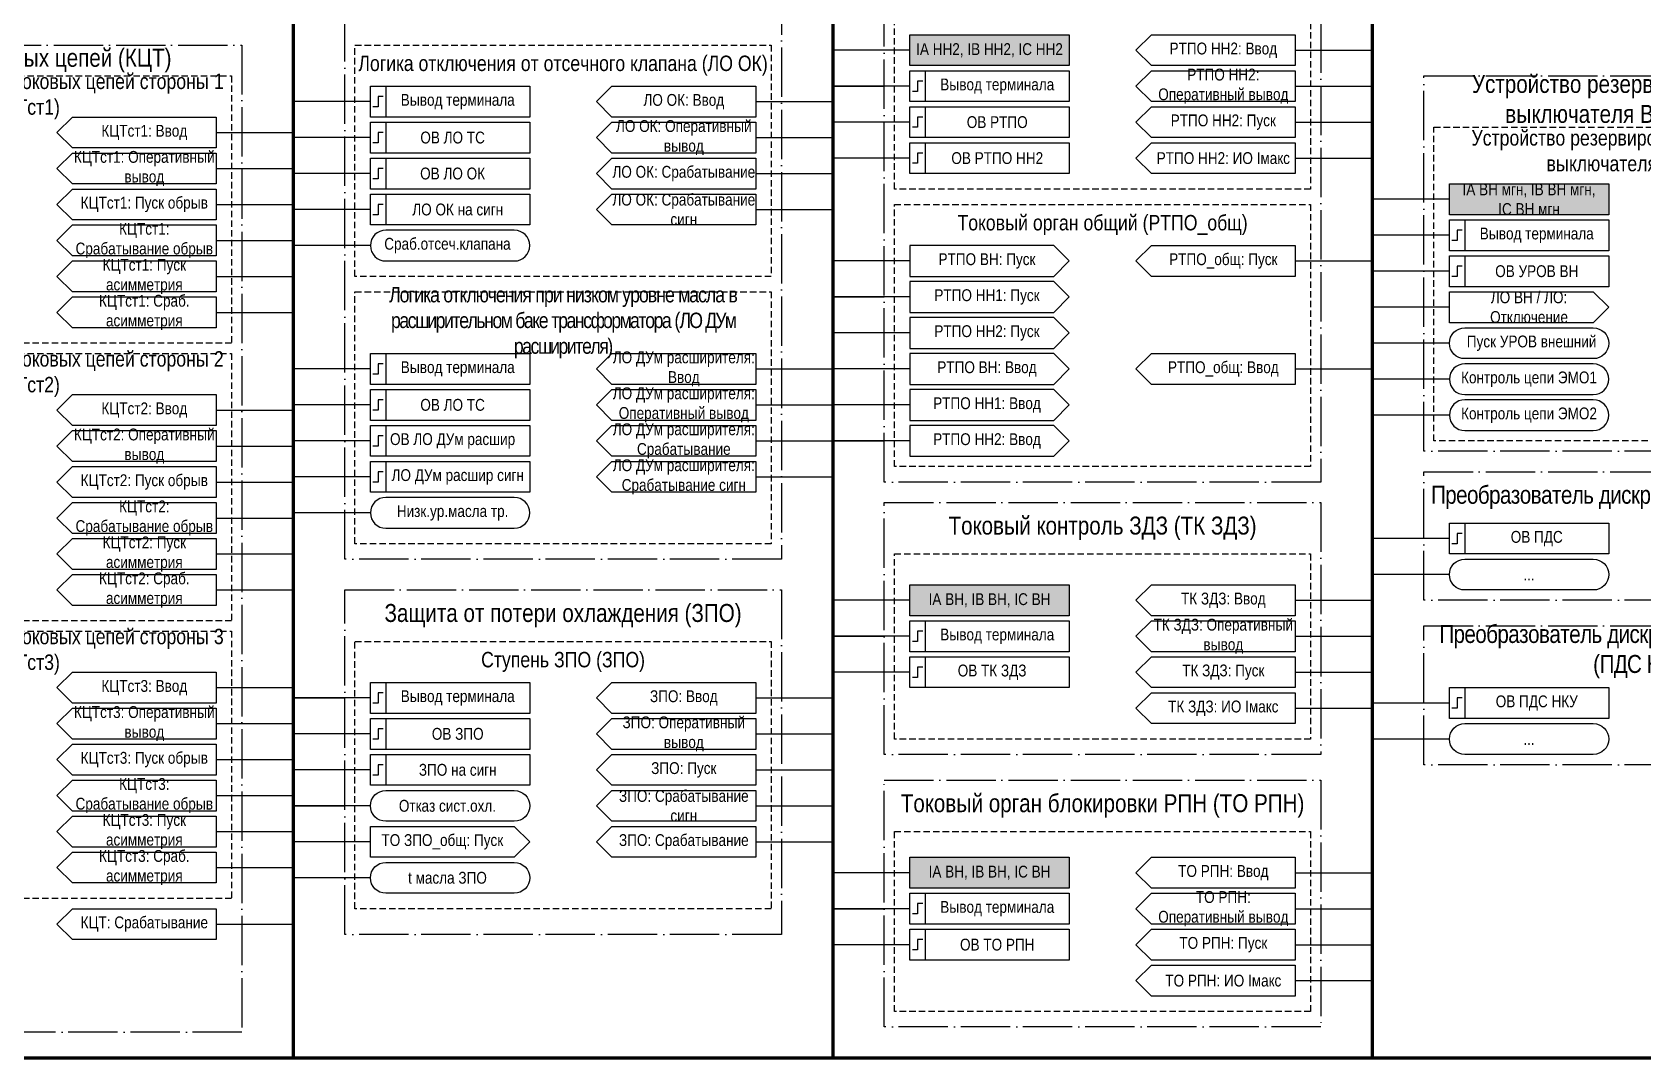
# Model space of a CAD drawing. Header units: millimetres. Extents: x -1361 to 2220, y 0 to 841.
# Drawn here: x -1121.8 to -808.4, y 55 to 254.5 of the extents above; entities that cross this region are included whole.
import ezdxf

# ---------------------------------------------------------------- set-up
doc = ezdxf.new("R2010")
doc.units = ezdxf.units.MM
doc.linetypes.add('ACAD_ISO04W100', pattern=[30, 24, -3, 0, -3])
doc.linetypes.add('штриховая2', pattern=[0.375, 0.25, -0.125])
doc.layers.add('TEXT', color=7, linetype='Continuous', lineweight=25)
doc.layers.add('Основная', color=7, linetype='Continuous')
doc.styles.add('2.5_Gost_RD', font='ARIALN.TTF', dxfattribs={"height": 2.5})
doc.styles.add('3.5_Gost_RD', font='ARIALN.TTF', dxfattribs={"height": 3.5})

msp = doc.modelspace()

# ---------------------------------------------------------------- hatches: boundary and pattern name
at = {"ltscale": 100, "true_color": 0xef8637}
h = msp.add_hatch(color=30, dxfattribs=at)
h.dxf.hatch_style = 1
h.paths.add_polyline_path([(-951, 254), (-920, 254), (-920, 248), (-951, 248)])
h = msp.add_hatch(color=30, dxfattribs=at)
h.dxf.hatch_style = 1
h.paths.add_polyline_path([(-846, 225), (-815, 225), (-815, 219), (-846, 219)])
h = msp.add_hatch(color=30, dxfattribs=at)
h.dxf.hatch_style = 1
h.paths.add_polyline_path([(-951, 147), (-920, 147), (-920, 141), (-951, 141)])
h = msp.add_hatch(color=30, dxfattribs=at)
h.dxf.hatch_style = 1
h.paths.add_polyline_path([(-951, 94), (-920, 94), (-920, 88), (-951, 88)])

# ---------------------------------------------------------------- linework, layer by layer
at = {"lineweight": 100, "ltscale": 100}
for p, q in [((-1071, 731), (-1071, 55)), ((-966, 731), (-966, 55)), ((-861, 731), (-861, 55)), ((-1176, 55), (-651, 55))]:
    msp.add_line(p, q, dxfattribs=at)
at = {"ltscale": 100}
for p, q in [((-951, 251), (-966, 251)), ((-876, 251), (-861, 251)), ((-951, 244), (-966, 244)), ((-966, 244), (-956, 244)), ((-876, 244), (-861, 244)), ((-1056, 241), (-1071, 241)), ((-981, 241), (-966, 241)), ((-904, 240), (-907, 237)), ((-904, 240), (-876, 240)), ((-951, 237), (-966, 237)), ((-907, 237), (-904, 234)), ((-876, 237), (-861, 237)), ((-1086, 235), (-1071, 235)), ((-1056, 234), (-1071, 234)), ((-981, 234), (-966, 234)), ((-904, 233), (-907, 230)), ((-904, 233), (-876, 233)), ((-951, 230), (-966, 230)), ((-907, 230), (-904, 227)), ((-876, 230), (-861, 230)), ((-1086, 228), (-1071, 228)), ((-1056, 227), (-1071, 227)), ((-981, 227), (-966, 227)), ((-1086, 221), (-1071, 221)), ((-1056, 220), (-1071, 220)), ((-981, 220), (-966, 220)), ((-846, 222), (-861, 222)), ((-1086, 214), (-1071, 214)), ((-846, 215), (-861, 215)), ((-1056, 213), (-1071, 213)), ((-951, 213), (-951, 207)), ((-923, 213), (-951, 213)), ((-923, 213), (-920, 210)), ((-904, 213), (-907, 210)), ((-904, 213), (-876, 213)), ((-1086, 207), (-1071, 207)), ((-951, 210), (-966, 210)), ((-951, 207), (-923, 207)), ((-920, 210), (-923, 207)), ((-907, 210), (-904, 207)), ((-876, 210), (-861, 210)), ((-846, 208), (-861, 208)), ((-951, 206), (-951, 200)), ((-923, 206), (-951, 206)), ((-923, 206), (-920, 203)), ((-951, 203), (-966, 203)), ((-966, 203), (-956, 203)), ((-920, 203), (-923, 200)), ((-846, 201), (-861, 201)), ((-1086, 200), (-1071, 200)), ((-951, 200), (-923, 200)), ((-951, 199), (-951, 193)), ((-923, 199), (-951, 199)), ((-923, 199), (-920, 196)), ((-951, 196), (-966, 196)), ((-920, 196), (-923, 193)), ((-951, 193), (-923, 193)), ((-951, 192), (-951, 186)), ((-923, 192), (-951, 192)), ((-923, 192), (-920, 189)), ((-904, 192), (-907, 189)), ((-904, 192), (-876, 192)), ((-876, 192), (-876, 186)), ((-846, 194), (-861, 194)), ((-1056, 189), (-1071, 189)), ((-981, 189), (-966, 189)), ((-951, 189), (-966, 189)), ((-920, 189), (-923, 186)), ((-907, 189), (-904, 186)), ((-876, 189), (-861, 189)), ((-951, 186), (-923, 186)), ((-951, 185), (-951, 179)), ((-923, 185), (-951, 185)), ((-923, 185), (-920, 182)), ((-876, 186), (-904, 186)), ((-846, 187), (-861, 187)), ((-1056, 182), (-1071, 182)), ((-981, 182), (-966, 182)), ((-951, 182), (-966, 182)), ((-920, 182), (-923, 179)), ((-1086, 181), (-1071, 181)), ((-951, 179), (-923, 179)), ((-846, 180), (-861, 180)), ((-951, 178), (-951, 172)), ((-923, 178), (-951, 178)), ((-923, 178), (-920, 175)), ((-1086, 174), (-1071, 174)), ((-1056, 175), (-1071, 175)), ((-981, 175), (-966, 175)), ((-951, 175), (-966, 175)), ((-966, 175), (-956, 175)), ((-920, 175), (-923, 172)), ((-951, 172), (-923, 172)), ((-1086, 167), (-1071, 167)), ((-1056, 168), (-1071, 168)), ((-981, 168), (-966, 168)), ((-1086, 160), (-1071, 160)), ((-1056, 161), (-1071, 161)), ((-846, 156), (-861, 156)), ((-1086, 153), (-1071, 153)), ((-846, 149), (-861, 149)), ((-1086, 146), (-1071, 146)), ((-951, 144), (-966, 144)), ((-876, 144), (-861, 144)), ((-951, 137), (-966, 137)), ((-966, 137), (-956, 137)), ((-876, 137), (-861, 137)), ((-904, 133), (-907, 130)), ((-904, 133), (-876, 133)), ((-951, 130), (-966, 130)), ((-907, 130), (-904, 127)), ((-876, 130), (-861, 130)), ((-1086, 127), (-1071, 127)), ((-904, 126), (-907, 123)), ((-904, 126), (-876, 126)), ((-1056, 125), (-1071, 125)), ((-1071, 125), (-1061, 125)), ((-981, 125), (-966, 125)), ((-907, 123), (-904, 120)), ((-876, 123), (-861, 123)), ((-846, 124), (-861, 124)), ((-1086, 120), (-1071, 120)), ((-1056, 118), (-1071, 118)), ((-981, 118), (-966, 118)), ((-846, 117), (-861, 117)), ((-1086, 113), (-1071, 113)), ((-1009, 114), (-1012, 111)), ((-1009, 114), (-981, 114)), ((-1056, 111), (-1071, 111)), ((-1012, 111), (-1009, 108)), ((-981, 111), (-966, 111)), ((-1009, 107), (-1012, 104)), ((-1009, 107), (-981, 107)), ((-981, 107), (-981, 101)), ((-1086, 106), (-1071, 106)), ((-1056, 104), (-1071, 104)), ((-1071, 104), (-1061, 104)), ((-1012, 104), (-1009, 101)), ((-981, 104), (-966, 104)), ((-981, 101), (-1009, 101)), ((-1086, 99), (-1071, 99)), ((-1056, 100), (-1028, 100)), ((-1028, 100), (-1025, 97)), ((-1009, 100), (-1012, 97)), ((-1009, 100), (-981, 100)), ((-1056, 97), (-1071, 97)), ((-1025, 97), (-1028, 94)), ((-1012, 97), (-1009, 94)), ((-981, 97), (-966, 97)), ((-1086, 92), (-1071, 92)), ((-1028, 94), (-1056, 94)), ((-951, 91), (-966, 91)), ((-876, 91), (-861, 91)), ((-1056, 90), (-1071, 90)), ((-951, 84), (-966, 84)), ((-966, 84), (-956, 84)), ((-876, 84), (-861, 84)), ((-1086, 81), (-1071, 81)), ((-904, 80), (-907, 77)), ((-904, 80), (-876, 80)), ((-951, 77), (-966, 77)), ((-907, 77), (-904, 74)), ((-876, 77), (-861, 77)), ((-904, 73), (-907, 70)), ((-904, 73), (-876, 73)), ((-907, 70), (-904, 67)), ((-876, 70), (-861, 70))]:
    msp.add_line(p, q, dxfattribs=at)
at = {"color": 251, "linetype": 'ACAD_ISO04W100', "lineweight": 30, "ltscale": 0.4, "true_color": 0x58595b}
for points in [[(-956, 353), (-871, 353), (-871, 167), (-956, 167)], [(-1061, 312), (-976, 312), (-976, 152), (-1061, 152)], [(-1166, 252), (-1081, 252), (-1081, 60), (-1166, 60)], [(-851, 246), (-766, 246), (-766, 173), (-851, 173)], [(-851, 169), (-766, 169), (-766, 144), (-851, 144)], [(-956, 163), (-871, 163), (-871, 114), (-956, 114)], [(-1061, 146), (-976, 146), (-976, 79), (-1061, 79)], [(-851, 139), (-766, 139), (-766, 112), (-851, 112)], [(-956, 109), (-871, 109), (-871, 61), (-956, 61)]]:
    msp.add_lwpolyline(points, close=True, dxfattribs=at)
at = {"linetype": 'штриховая2', "ltscale": 5}
for points in [[(-954, 262), (-873, 262), (-873, 224), (-954, 224)], [(-1059, 252), (-978, 252), (-978, 207), (-1059, 207)], [(-1164, 246), (-1083, 246), (-1083, 194), (-1164, 194)], [(-849, 236), (-768, 236), (-768, 175), (-849, 175)], [(-954, 221), (-873, 221), (-873, 170), (-954, 170)], [(-1059, 204), (-978, 204), (-978, 155), (-1059, 155)], [(-1164, 192), (-1083, 192), (-1083, 140), (-1164, 140)], [(-954, 153), (-873, 153), (-873, 117), (-954, 117)], [(-1164, 138), (-1083, 138), (-1083, 86), (-1164, 86)], [(-1059, 136), (-978, 136), (-978, 84), (-1059, 84)], [(-954, 99), (-873, 99), (-873, 64), (-954, 64)]]:
    msp.add_lwpolyline(points, close=True, dxfattribs=at)
at = {"ltscale": 100}
for points in [[(-951, 254), (-920, 254), (-920, 248), (-951, 248)], [(-951, 247), (-948, 247), (-948, 241), (-951, 241)], [(-951, 247), (-920, 247), (-920, 241), (-951, 241)], [(-1056, 244), (-1053, 244), (-1053, 238), (-1056, 238)], [(-1056, 244), (-1025, 244), (-1025, 238), (-1056, 238)], [(-951, 240), (-948, 240), (-948, 234), (-951, 234)], [(-951, 240), (-920, 240), (-920, 234), (-951, 234)], [(-1056, 237), (-1053, 237), (-1053, 231), (-1056, 231)], [(-1056, 237), (-1025, 237), (-1025, 231), (-1056, 231)], [(-951, 233), (-948, 233), (-948, 227), (-951, 227)], [(-951, 233), (-920, 233), (-920, 227), (-951, 227)], [(-1056, 230), (-1053, 230), (-1053, 224), (-1056, 224)], [(-1056, 230), (-1025, 230), (-1025, 224), (-1056, 224)], [(-1056, 223), (-1053, 223), (-1053, 217), (-1056, 217)], [(-1056, 223), (-1025, 223), (-1025, 217), (-1056, 217)], [(-846, 225), (-815, 225), (-815, 219), (-846, 219)], [(-846, 218), (-843, 218), (-843, 212), (-846, 212)], [(-846, 218), (-815, 218), (-815, 212), (-846, 212)], [(-846, 211), (-815, 211), (-815, 205), (-846, 205)], [(-846, 211), (-843, 211), (-843, 205), (-846, 205)], [(-1056, 192), (-1053, 192), (-1053, 186), (-1056, 186)], [(-1056, 192), (-1025, 192), (-1025, 186), (-1056, 186)], [(-1056, 185), (-1053, 185), (-1053, 179), (-1056, 179)], [(-1056, 185), (-1025, 185), (-1025, 179), (-1056, 179)], [(-1056, 178), (-1053, 178), (-1053, 172), (-1056, 172)], [(-1056, 178), (-1025, 178), (-1025, 172), (-1056, 172)], [(-1056, 171), (-1053, 171), (-1053, 165), (-1056, 165)], [(-1056, 171), (-1025, 171), (-1025, 165), (-1056, 165)], [(-846, 159), (-843, 159), (-843, 153), (-846, 153)], [(-846, 159), (-815, 159), (-815, 153), (-846, 153)], [(-951, 147), (-920, 147), (-920, 141), (-951, 141)], [(-951, 140), (-948, 140), (-948, 134), (-951, 134)], [(-951, 140), (-920, 140), (-920, 134), (-951, 134)], [(-951, 133), (-948, 133), (-948, 127), (-951, 127)], [(-951, 133), (-920, 133), (-920, 127), (-951, 127)], [(-1056, 128), (-1053, 128), (-1053, 122), (-1056, 122)], [(-1056, 128), (-1025, 128), (-1025, 122), (-1056, 122)], [(-846, 127), (-843, 127), (-843, 121), (-846, 121)], [(-846, 127), (-815, 127), (-815, 121), (-846, 121)], [(-1056, 121), (-1053, 121), (-1053, 115), (-1056, 115)], [(-1056, 121), (-1025, 121), (-1025, 115), (-1056, 115)], [(-1056, 114), (-1053, 114), (-1053, 108), (-1056, 108)], [(-1056, 114), (-1025, 114), (-1025, 108), (-1056, 108)], [(-951, 94), (-920, 94), (-920, 88), (-951, 88)], [(-951, 87), (-948, 87), (-948, 81), (-951, 81)], [(-951, 87), (-920, 87), (-920, 81), (-951, 81)], [(-951, 80), (-948, 80), (-948, 74), (-951, 74)], [(-951, 80), (-920, 80), (-920, 74), (-951, 74)]]:
    msp.add_lwpolyline(points, close=True, dxfattribs=at)
for points in [[(-907, 251), (-904, 254), (-876, 254), (-876, 248), (-904, 248), (-907, 251)], [(-907, 244), (-904, 247), (-876, 247), (-876, 241), (-904, 241), (-907, 244)], [(-1012, 241), (-1009, 244), (-981, 244), (-981, 238), (-1009, 238), (-1012, 241)], [(-907, 237), (-904, 240), (-876, 240), (-876, 234), (-904, 234), (-907, 237)], [(-1012, 234), (-1009, 237), (-981, 237), (-981, 231), (-1009, 231), (-1012, 234)], [(-907, 230), (-904, 233), (-876, 233), (-876, 227), (-904, 227), (-907, 230)], [(-1012, 227), (-1009, 230), (-981, 230), (-981, 224), (-1009, 224), (-1012, 227)], [(-1012, 220), (-1009, 223), (-981, 223), (-981, 217), (-1009, 217), (-1012, 220)], [(-907, 210), (-904, 213), (-876, 213), (-876, 207), (-904, 207), (-907, 210)], [(-846, 204), (-818, 204), (-815, 201), (-818, 198), (-846, 198), (-846, 204)], [(-1012, 189), (-1009, 192), (-981, 192), (-981, 186), (-1009, 186), (-1012, 189)], [(-1012, 182), (-1009, 185), (-981, 185), (-981, 179), (-1009, 179), (-1012, 182)], [(-1012, 175), (-1009, 178), (-981, 178), (-981, 172), (-1009, 172), (-1012, 175)], [(-1012, 168), (-1009, 171), (-981, 171), (-981, 165), (-1009, 165), (-1012, 168)], [(-907, 144), (-904, 147), (-876, 147), (-876, 141), (-904, 141), (-907, 144)], [(-907, 137), (-904, 140), (-876, 140), (-876, 134), (-904, 134), (-907, 137)], [(-907, 130), (-904, 133), (-876, 133), (-876, 127), (-904, 127), (-907, 130)], [(-1012, 125), (-1009, 128), (-981, 128), (-981, 122), (-1009, 122), (-1012, 125)], [(-907, 123), (-904, 126), (-876, 126), (-876, 120), (-904, 120), (-907, 123)], [(-1012, 118), (-1009, 121), (-981, 121), (-981, 115), (-1009, 115), (-1012, 118)], [(-1012, 111), (-1009, 114), (-981, 114), (-981, 108), (-1009, 108), (-1012, 111)], [(-1056, 100), (-1028, 100), (-1025, 97), (-1028, 94), (-1056, 94), (-1056, 100)], [(-1012, 97), (-1009, 100), (-981, 100), (-981, 94), (-1009, 94), (-1012, 97)], [(-907, 91), (-904, 94), (-876, 94), (-876, 88), (-904, 88), (-907, 91)], [(-907, 84), (-904, 87), (-876, 87), (-876, 81), (-904, 81), (-907, 84)], [(-907, 77), (-904, 80), (-876, 80), (-876, 74), (-904, 74), (-907, 77)], [(-907, 70), (-904, 73), (-876, 73), (-876, 67), (-904, 67), (-907, 70)]]:
    msp.add_lwpolyline(points, dxfattribs=at)
at = {"lineweight": 30, "ltscale": 100}
for points in [[(-948.5, 245), (-949.5, 245), (-949.5, 243), (-950.5, 243)], [(-1053.5, 242), (-1054.5, 242), (-1054.5, 240), (-1055.5, 240)], [(-948.5, 238), (-949.5, 238), (-949.5, 236), (-950.5, 236)], [(-1053.5, 235), (-1054.5, 235), (-1054.5, 233), (-1055.5, 233)], [(-948.5, 231), (-949.5, 231), (-949.5, 229), (-950.5, 229)], [(-1053.5, 228), (-1054.5, 228), (-1054.5, 226), (-1055.5, 226)], [(-1053.5, 221), (-1054.5, 221), (-1054.5, 219), (-1055.5, 219)], [(-843.5, 216), (-844.5, 216), (-844.5, 214), (-845.5, 214)], [(-843.5, 209), (-844.5, 209), (-844.5, 207), (-845.5, 207)], [(-1053.5, 190), (-1054.5, 190), (-1054.5, 188), (-1055.5, 188)], [(-1053.5, 183), (-1054.5, 183), (-1054.5, 181), (-1055.5, 181)], [(-1053.5, 176), (-1054.5, 176), (-1054.5, 174), (-1055.5, 174)], [(-1053.5, 169), (-1054.5, 169), (-1054.5, 167), (-1055.5, 167)], [(-843.5, 157), (-844.5, 157), (-844.5, 155), (-845.5, 155)], [(-948.5, 138), (-949.5, 138), (-949.5, 136), (-950.5, 136)], [(-948.5, 131), (-949.5, 131), (-949.5, 129), (-950.5, 129)], [(-1053.5, 126), (-1054.5, 126), (-1054.5, 124), (-1055.5, 124)], [(-843.5, 125), (-844.5, 125), (-844.5, 123), (-845.5, 123)], [(-1053.5, 119), (-1054.5, 119), (-1054.5, 117), (-1055.5, 117)], [(-1053.5, 112), (-1054.5, 112), (-1054.5, 110), (-1055.5, 110)], [(-948.5, 85), (-949.5, 85), (-949.5, 83), (-950.5, 83)], [(-948.5, 78), (-949.5, 78), (-949.5, 76), (-950.5, 76)]]:
    msp.add_lwpolyline(points, dxfattribs=at)
at = {"ltscale": 100}
for points in [[(-1053, 210), (-1028, 210, 1), (-1028, 216), (-1053, 216, 1)], [(-843, 191, -1), (-843, 197), (-818, 197, -1), (-818, 191)], [(-843, 184), (-818, 184, 1), (-818, 190), (-843, 190, 1)], [(-843, 177), (-818, 177, 1), (-818, 183), (-843, 183, 1)], [(-1053, 158), (-1028, 158, 1), (-1028, 164), (-1053, 164, 1)], [(-843, 146, -1), (-843, 152), (-818, 152, -1), (-818, 146)], [(-843, 114, -1), (-843, 120), (-818, 120, -1), (-818, 114)], [(-1053, 101, -1), (-1053, 107), (-1028, 107, -1), (-1028, 101)], [(-1053, 87, -1), (-1053, 93), (-1028, 93, -1), (-1028, 87)]]:
    msp.add_lwpolyline(points, format="xyb", close=True, dxfattribs=at)
at = {"layer": 'Основная', "ltscale": 100}
for points in [[(-1086, 238), (-1086, 232), (-1114, 232), (-1117, 235), (-1114, 238)], [(-1086, 231), (-1086, 225), (-1114, 225), (-1117, 228), (-1114, 231)], [(-1086, 224), (-1086, 218), (-1114, 218), (-1117, 221), (-1114, 224)], [(-1086, 217), (-1086, 211), (-1114, 211), (-1117, 214), (-1114, 217)], [(-1086, 210), (-1086, 204), (-1114, 204), (-1117, 207), (-1114, 210)], [(-1086, 203), (-1086, 197), (-1114, 197), (-1117, 200), (-1114, 203)], [(-1086, 184), (-1086, 178), (-1114, 178), (-1117, 181), (-1114, 184)], [(-1086, 177), (-1086, 171), (-1114, 171), (-1117, 174), (-1114, 177)], [(-1086, 170), (-1086, 164), (-1114, 164), (-1117, 167), (-1114, 170)], [(-1086, 163), (-1086, 157), (-1114, 157), (-1117, 160), (-1114, 163)], [(-1086, 156), (-1086, 150), (-1114, 150), (-1117, 153), (-1114, 156)], [(-1086, 149), (-1086, 143), (-1114, 143), (-1117, 146), (-1114, 149)], [(-1086, 130), (-1086, 124), (-1114, 124), (-1117, 127), (-1114, 130)], [(-1086, 123), (-1086, 117), (-1114, 117), (-1117, 120), (-1114, 123)], [(-1086, 116), (-1086, 110), (-1114, 110), (-1117, 113), (-1114, 116)], [(-1086, 109), (-1086, 103), (-1114, 103), (-1117, 106), (-1114, 109)], [(-1086, 102), (-1086, 96), (-1114, 96), (-1117, 99), (-1114, 102)], [(-1086, 95), (-1086, 89), (-1114, 89), (-1117, 92), (-1114, 95)], [(-1086, 84), (-1086, 78), (-1114, 78), (-1117, 81), (-1114, 84)]]:
    msp.add_lwpolyline(points, close=True, dxfattribs=at)

# ---------------------------------------------------------------- texts
at = {"color": 30, "ltscale": 100, "true_color": 0xef8637, "attachment_point": 5, "style": '3.5_Gost_RD'}
for s, insert, char_height, width in [('Контроль токовых цепей (КЦТ)', (-1123.5, 249), 3.5, 85), ('Логика отключения от отсечного клапана (ЛО ОК)', (-1018.5, 248), 3, 81), ('Контроль исправности токовых цепей стороны 1 (КЦТст1)', (-1123.5, 242), 3, 81), ('Устройство резервирования отказа выключателя ВН (УРОВ ВН)', (-808.5, 241), 3.5, 85), ('Устройство резервирования при отказе выключателя (УРОВ)', (-810, 231), 3, 81), ('Токовый орган общий (РТПО_общ)', (-913.5, 217), 3, 81), ('{\\T0.9;Логика отключения при низком уровне масла в \\T0.8;расширительном баке трансформатора (ЛО ДУм расширителя)}', (-1018.5, 198), 3, 81), ('Контроль исправности токовых цепей стороны 2 (КЦТст2)', (-1123.5, 188), 3, 81), ('{\\T0.95;Преобразователь дискретных сигналов (ПДС)}', (-808.5, 164), 3.5, 85), ('Защита от потери охлаждения (ЗПО)', (-1018.5, 141), 3.5, 85), ('Контроль исправности токовых цепей стороны 3 (КЦТст3)', (-1123.5, 134), 3, 81), ('{\\T0.95;Преобразователь дискретных сигналов НКУ (ПДС НКУ)}', (-808.5, 134), 3.5, 85), ('Ступень ЗПО (ЗПО)', (-1018.5, 132), 3, 81), ('Токовый орган блокировки РПН (ТО РПН)', (-913.5, 104), 3.5, 85)]:
    msp.add_mtext(s, dxfattribs=dict(at, insert=insert, char_height=char_height, width=width))
at = {"color": 0, "ltscale": 100, "char_height": 2.3, "attachment_point": 5, "style": '2.5_Gost_RD'}
for s, insert, width in [('{\\C256;IA НН2, IB НН2, IC НН2}', (-935.5, 251), 31), ('{\\C256;Вывод терминала}', (-934, 244), 28), ('{\\C256;Вывод терминала}', (-1039, 241), 28), ('{\\C256;ОВ ЛО ТС}', (-1040, 234), 28), ('{\\C256;ОВ ЛО ОК}', (-1040, 227), 28), ('{\\C256;IA ВН мгн, IB ВН мгн, IC ВН мгн}', (-830.5, 222), 25.9291), ('{\\C256;ЛО ОК на сигн}', (-1039, 220), 28), ('{\\C256;Вывод терминала}', (-1039, 189), 28), ('{\\C256;ОВ ЛО ТС}', (-1040, 182), 28), ('{\\C256;ОВ ЛО ДУм расшир}', (-1040, 175), 28), ('{\\C256;ЛО ДУм расшир сигн}', (-1039, 168), 28), ('{\\C256;ОВ ПДС}', (-829, 156), 28), ('{\\C256;IA ВН, IB ВН, IC ВН}', (-935.5, 144), 31), ('{\\C256;Вывод терминала}', (-934, 137), 28), ('{\\C256;Вывод терминала}', (-1039, 125), 28), ('{\\C256;ОВ ПДС НКУ}', (-829, 124), 28), ('{\\C256;ЗПО на сигн}', (-1039, 111), 28), ('{\\C256;ЗПО: Срабатывание сигн}', (-995, 104), 28), ('{\\C256;IA ВН, IB ВН, IC ВН}', (-935.5, 91), 31), ('{\\C256;Вывод терминала}', (-934, 84), 28)]:
    msp.add_mtext(s, dxfattribs=dict(at, insert=insert, width=width))
at = {"ltscale": 100, "attachment_point": 5}
for s, insert, char_height, width, style in [('РТПО НН2: Ввод', (-890, 251), 2.3, 28, '2.5_Gost_RD'), ('РТПО НН2: Оперативный вывод', (-890, 244), 2.3, 28, '2.5_Gost_RD'), ('ЛО ОК: Ввод', (-995, 241), 2.3, 28, '2.5_Gost_RD'), ('РТПО НН2: Пуск', (-890, 237), 2.3, 28, '2.5_Gost_RD'), ('ЛО ОК: Оперативный вывод', (-995, 234), 2.3, 28, '2.5_Gost_RD'), ('РТПО НН2: ИО Iмакс', (-890, 230), 2.3, 28, '2.5_Gost_RD'), ('ЛО ОК: Срабатывание', (-995, 227), 2.3, 28, '2.5_Gost_RD'), ('ЛО ОК: Срабатывание сигн', (-995, 220), 2.3, 28, '2.5_Gost_RD'), ('\\A1;Сраб.отсеч.клапана', (-1041, 213), 2.3, 31, '2.5_Gost_RD'), ('РТПО ВН: Пуск', (-936, 210), 2.3, 28, '2.5_Gost_RD'), ('РТПО_общ: Пуск', (-890, 210), 2.3, 28, '2.5_Gost_RD'), ('РТПО НН1: Пуск', (-936, 203), 2.3, 28, '2.5_Gost_RD'), ('РТПО НН2: Пуск', (-936, 196), 2.3, 28, '2.5_Gost_RD'), ('ЛО ДУм расширителя: Ввод', (-995, 189), 2.3, 28, '2.5_Gost_RD'), ('РТПО ВН: Ввод', (-936, 189), 2.3, 28, '2.5_Gost_RD'), ('РТПО_общ: Ввод', (-890, 189), 2.3, 28, '2.5_Gost_RD'), ('ЛО ДУм расширителя: Оперативный вывод', (-995, 182), 2.3, 29.2608, '2.5_Gost_RD'), ('РТПО НН1: Ввод', (-936, 182), 2.3, 28, '2.5_Gost_RD'), ('ЛО ДУм расширителя: Срабатывание', (-995, 175), 2.3, 28, '2.5_Gost_RD'), ('РТПО НН2: Ввод', (-936, 175), 2.3, 28, '2.5_Gost_RD'), ('ЛО ДУм расширителя: Срабатывание сигн', (-995, 168), 2.3, 28, '2.5_Gost_RD'), ('\\A1;Низк.ур.масла тр.', (-1040, 161), 2.3, 29.7748, '2.5_Gost_RD'), ('{\\C30;\\c3639023;Токовый контроль ЗДЗ (ТК ЗДЗ)}', (-913.5, 158), 3.5, 85, '3.5_Gost_RD'), ('...', (-830.5, 149), 2.3, 31, '2.5_Gost_RD'), ('ТК ЗДЗ: Ввод', (-890, 144), 2.3, 28, '2.5_Gost_RD'), ('ТК ЗДЗ: Оперативный вывод', (-890, 137), 2.3, 28, '2.5_Gost_RD'), ('ОВ ТК ЗДЗ ', (-935, 130), 2.3, 28, '2.5_Gost_RD'), ('ТК ЗДЗ: Пуск', (-890, 130), 2.3, 28, '2.5_Gost_RD'), ('ЗПО: Ввод', (-995, 125), 2.3, 28, '2.5_Gost_RD'), ('ТК ЗДЗ: ИО Iмакс', (-890, 123), 2.3, 28, '2.5_Gost_RD'), ('ЗПО: Оперативный вывод', (-995, 118), 2.3, 28, '2.5_Gost_RD'), ('...', (-830.5, 117), 2.3, 31, '2.5_Gost_RD'), ('ЗПО: Пуск', (-995, 111), 2.3, 28, '2.5_Gost_RD'), ('\\A1;Отказ сист.охл.', (-1041, 104), 2.3, 31, '2.5_Gost_RD'), ('ТО ЗПО_общ: Пуск', (-1042, 97), 2.3, 28, '2.5_Gost_RD'), ('ЗПО: Срабатывание', (-995, 97), 2.3, 28, '2.5_Gost_RD'), ('ТО РПН: Ввод', (-890, 91), 2.3, 28, '2.5_Gost_RD'), ('ТО РПН: Оперативный вывод', (-890, 84), 2.3, 27.0952, '2.5_Gost_RD'), ('ТО РПН: Пуск', (-890, 77), 2.3, 28, '2.5_Gost_RD'), ('ОВ ТО РПН ', (-934, 77), 2.3, 28, '2.5_Gost_RD'), ('ТО РПН: ИО Iмакс', (-890, 70), 2.3, 28, '2.5_Gost_RD')]:
    msp.add_mtext(s, dxfattribs=dict(at, insert=insert, char_height=char_height, width=width, style=style))
at = {"layer": 'TEXT', "color": 0, "ltscale": 100, "char_height": 2.3, "attachment_point": 5, "style": '2.5_Gost_RD'}
for s, insert, width in [('{\\C256;ОВ РТПО}', (-934, 237), 28), ('{\\C256;Вывод терминала}', (-829, 215), 28), ('{\\C256;ОВ УРОВ ВН}', (-829, 208), 28), ('{\\C256;Пуск УРОВ внешний}', (-830, 194), 31), ('{\\C256;ОВ ЗПО}', (-1039, 118), 28)]:
    msp.add_mtext(s, dxfattribs=dict(at, insert=insert, width=width))
at = {"layer": 'TEXT', "ltscale": 100, "char_height": 2.3, "attachment_point": 5, "style": '2.5_Gost_RD'}
for s, insert, width in [('ЛО ВН / ЛО: Отключение', (-830.5, 201), 28.6715), ('Контроль цепи ЭМО1', (-830.5, 187), 31), ('Контроль цепи ЭМО2', (-830.5, 180), 31), ('\\A1;t масла ЗПО', (-1041, 90), 31)]:
    msp.add_mtext(s, dxfattribs=dict(at, insert=insert, width=width))
at = {"layer": 'Основная', "ltscale": 100, "char_height": 2.3, "width": 28, "attachment_point": 5, "style": '2.5_Gost_RD'}
for s, insert in [('КЦТст1: Ввод', (-1100, 235)), ('КЦТст2: Ввод', (-1100, 181)), ('КЦТст3: Ввод', (-1100, 127))]:
    msp.add_mtext(s, dxfattribs=dict(at, insert=insert))
at = {"layer": 'Основная', "color": 0, "ltscale": 100, "char_height": 2.3, "width": 28, "attachment_point": 5, "style": '2.5_Gost_RD'}
for s, insert in [('{\\C256;КЦТст1: Оперативный вывод}', (-1100, 228)), ('{\\C256;ОВ РТПО НН2}', (-934, 230)), ('{\\C256;КЦТст1: Пуск обрыв}', (-1100, 221)), ('{\\C256;КЦТст1: Срабатывание обрыв}', (-1100, 214)), ('{\\C256;КЦТст1: Пуск асимметрия}', (-1100, 207)), ('{\\C256;КЦТст1: Сраб. асимметрия}', (-1100, 200)), ('{\\C256;КЦТст2: Оперативный вывод}', (-1100, 174)), ('{\\C256;КЦТст2: Пуск обрыв}', (-1100, 167)), ('{\\C256;КЦТст2: Срабатывание обрыв}', (-1100, 160)), ('{\\C256;КЦТст2: Пуск асимметрия}', (-1100, 153)), ('{\\C256;КЦТст2: Сраб. асимметрия}', (-1100, 146)), ('{\\C256;КЦТст3: Оперативный вывод}', (-1100, 120)), ('{\\C256;КЦТст3: Пуск обрыв}', (-1100, 113)), ('{\\C256;КЦТст3: Срабатывание обрыв}', (-1100, 106)), ('{\\C256;КЦТст3: Пуск асимметрия}', (-1100, 99)), ('{\\C256;КЦТст3: Сраб. асимметрия}', (-1100, 92)), ('{\\C256;КЦТ: Срабатывание}', (-1100, 81))]:
    msp.add_mtext(s, dxfattribs=dict(at, insert=insert))

doc.saveas('drawing.dxf')
